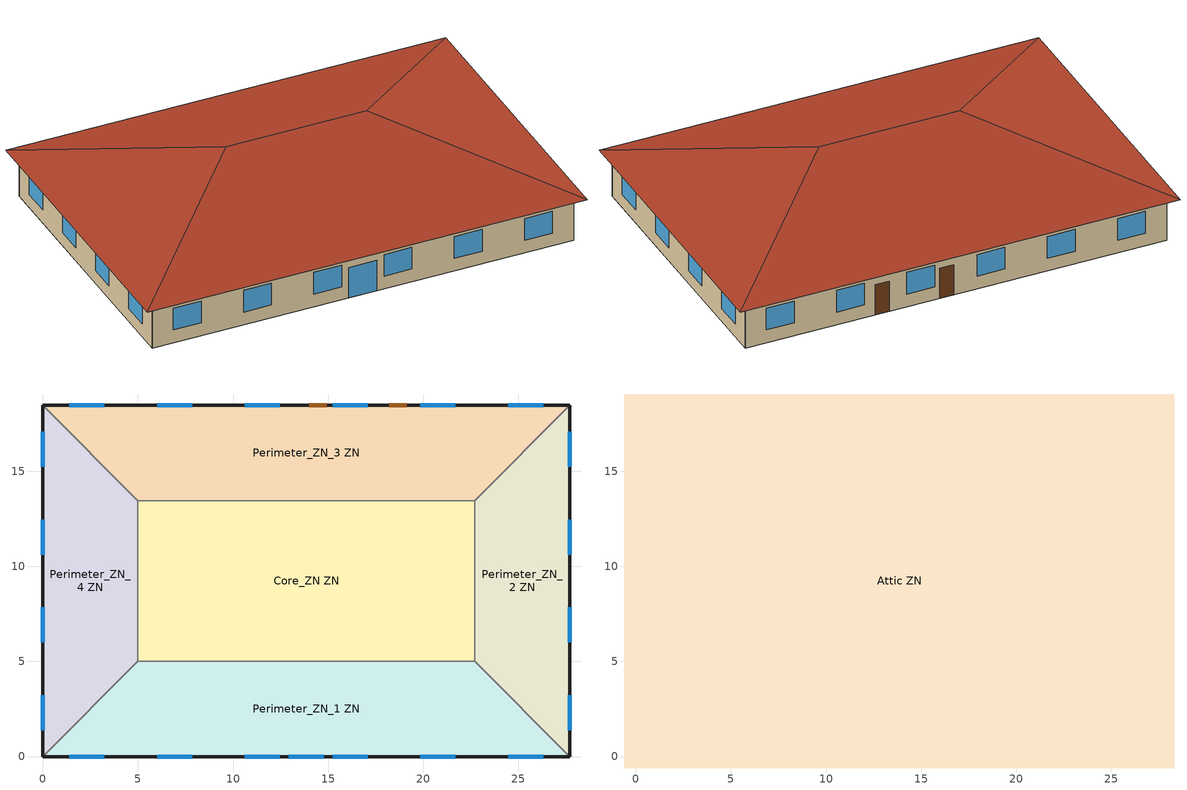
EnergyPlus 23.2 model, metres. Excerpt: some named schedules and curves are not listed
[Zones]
Core_ZN ZN
 floor ground (Foundation F 126 Perim 0 Area 14966): 22.69,13.46 22.69,5 5,5 5,13.46 z0
 wall to Perimeter_ZN_2 ZN (Typical Interior Wall): 22.69,5 22.69,13.46 z0:3.05
 wall to Perimeter_ZN_3 ZN (Typical Interior Wall): 22.69,13.46 5,13.46 z0:3.05
 wall to Perimeter_ZN_1 ZN (Typical Interior Wall): 5,5 22.69,5 z0:3.05
 wall to Perimeter_ZN_4 ZN (Typical Interior Wall): 5,13.46 5,5 z0:3.05
Perimeter_ZN_1 ZN
 floor ground (Foundation F 126 Perim 2769 Area 11345): 22.69,5 27.69,0 0,0 5,5 z0
 wall outside (Typical Insulated Wood Framed Exterior Wall R-11.24): 0,0 27.69,0 z0:3.05
 wall to Perimeter_ZN_2 ZN (Typical Interior Wall): 27.69,0 22.69,5 z0:3.05
 wall to Perimeter_ZN_4 ZN (Typical Interior Wall): 5,5 0,0 z0:3.05
 window (U 0.5 SHGC 0.23 Simple Glazing Window U-0.5 SHGC 0.23 2): 12.93,0 14.76,0 z0:2.13
 window (U 0.5 SHGC 0.23 Simple Glazing Window U-0.5 SHGC 0.23): 1.39,0 3.22,0 / 6.01,0 7.84,0 / 10.62,0 12.45,0 / 15.24,0 17.07,0 / 19.85,0 21.68,0 / 24.47,0 26.3,0 z0.9:2.42
Perimeter_ZN_2 ZN
 floor ground (Foundation F 126 Perim 1846 Area 673): 27.69,18.46 27.69,0 22.69,5 22.69,13.46 z0
 wall outside (Typical Insulated Wood Framed Exterior Wall R-11.24): 27.69,0 27.69,18.46 z0:3.05
 wall to Perimeter_ZN_3 ZN (Typical Interior Wall): 27.69,18.46 22.69,13.46 z0:3.05
 window (U 0.5 SHGC 0.23 Simple Glazing Window U-0.5 SHGC 0.23): 27.69,1.39 27.69,3.22 / 27.69,6.01 27.69,7.84 / 27.69,10.62 27.69,12.45 / 27.69,15.24 27.69,17.07 z0.9:2.42
Perimeter_ZN_3 ZN
 floor ground (Foundation F 126 Perim 2769 Area 11345): 27.69,18.46 22.69,13.46 5,13.46 0,18.46 z0
 wall outside (Typical Insulated Wood Framed Exterior Wall R-11.24): 27.69,18.46 0,18.46 z0:3.05
 wall to Perimeter_ZN_4 ZN (Typical Interior Wall): 0,18.46 5,13.46 z0:3.05
 window (U 0.5 SHGC 0.23 Simple Glazing Window U-0.5 SHGC 0.23): 26.3,18.46 24.47,18.46 / 21.68,18.46 19.85,18.46 / 17.07,18.46 15.24,18.46 / 12.45,18.46 10.62,18.46 / 7.84,18.46 6.01,18.46 / 3.22,18.46 1.39,18.46 z0.9:2.42
 door (Typical Insulated Metal Door R-2.7): 14.91,18.46 14,18.46 / 19.13,18.46 18.22,18.46 z0:2.13
Perimeter_ZN_4 ZN
 floor ground (Foundation F 126 Perim 1846 Area 673): 0,18.46 5,13.46 5,5 0,0 z0
 wall outside (Typical Insulated Wood Framed Exterior Wall R-11.24): 0,18.46 0,0 z0:3.05
 window (U 0.5 SHGC 0.23 Simple Glazing Window U-0.5 SHGC 0.23): 0,17.07 0,15.24 / 0,12.45 0,10.62 / 0,7.84 0,6.01 / 0,3.22 0,1.39 z0.9:2.42
Attic ZN
 floor outside (Typical Attic Soffit): 28.29,19.06 28.29,-0.6 27.69,0 27.69,18.46 z3.05; 28.29,19.06 27.69,18.46 0,18.46 -0.6,19.06 z3.05; 27.69,0 28.29,-0.6 -0.6,-0.6 0,0 z3.05; -0.6,19.06 0,18.46 0,0 -0.6,-0.6 z3.05
 floor to Core_ZN ZN (Typical Wood Joist Attic Floor R-37.04 1): 22.69,13.46 22.69,5 5,5 5,13.46 z3.05
 floor to Perimeter_ZN_2 ZN (Typical Wood Joist Attic Floor R-37.04 1): 27.69,18.46 27.69,0 22.69,5 22.69,13.46 z3.05
 floor to Perimeter_ZN_3 ZN (Typical Wood Joist Attic Floor R-37.04 1): 27.69,18.46 22.69,13.46 5,13.46 0,18.46 z3.05
 floor to Perimeter_ZN_1 ZN (Typical Wood Joist Attic Floor R-37.04 1): 22.69,5 27.69,0 0,0 5,5 z3.05
 floor to Perimeter_ZN_4 ZN (Typical Wood Joist Attic Floor R-37.04 1): 0,18.46 5,13.46 5,5 0,0 z3.05
 roof outside (Typical Uninsulated Wood Joist Attic Roof): 18.46,9.23,6.33 28.29,-0.6,3.05 28.29,19.06,3.05; 18.46,9.23,6.33 28.29,19.06,3.05 -0.6,19.06,3.05 9.23,9.23,6.33; 9.23,9.23,6.33 -0.6,-0.6,3.05 28.29,-0.6,3.05 18.46,9.23,6.33; 9.23,9.23,6.33 -0.6,19.06,3.05 -0.6,-0.6,3.05
[Building]
-SmallOffice-ASHRAE 169-2013-1A created: 2024-03-22 11:05:47 +0100: North Axis=0; Terrain=City; Loads Convergence Tolerance Value=0.04; Temperature Convergence Tolerance Value=0.2; Solar Distribution=FullInteriorAndExterior; Maximum Number of Warmup Days=25; Minimum Number of Warmup Days=6
[Site:Location]
Honolulu Intl Arpt_HI_USA: Latitude=21.32; Longitude=-157.93; Time Zone=-10; Elevation=2
[SizingPeriod:DesignDay] Day of Month=21; DryBulb Temperature Range Modifier Type=DefaultMultipliers; Humidity Condition Type=Wetbulb; Barometric Pressure=101301; Rain Indicator=No; Snow Indicator=No; Daylight Saving Time Indicator=No; Begin Environment Reset Mode=FullResetAtBeginEnvironment
Name | Month | Day Type | Maximum DryBulb Temperature | Daily DryBulb Temperature Range | Wetbulb or DewPoint at Maximum DryBulb | Wind Speed | Wind Direction | Solar Model Indicator | ASHRAE Clear Sky Optical Depth for Beam Irradiance taub | ASHRAE Clear Sky Optical Depth for Diffuse Irradiance taud | Sky Clearness
Honolulu Intl Arpt Ann Clg .4% Condns DB=>MWB | 8 | SummerDesignDay | 32.2 | 7.1 | 23.3 | 6.7 | 60 | ASHRAETau | 0.382 | 2.521
Honolulu Intl Arpt Ann Htg 99.6% Condns DB | 2 | WinterDesignDay | 16.2 | 0 | 16.2 | 1.9 | 320 | ASHRAEClearSky |  |  | 0
[Site:GroundTemperature:FCfactorMethod]
January Ground Temperature=26.2; February Ground Temperature=24.8; March Ground Temperature=23.7; April Ground Temperature=22.5; May Ground Temperature=22.8; June Ground Temperature=23.2; July Ground Temperature=23.8; August Ground Temperature=25.2; September Ground Temperature=25.9; October Ground Temperature=26.9; November Ground Temperature=27.1; December Ground Temperature=26.9
[Site:WaterMainsTemperature]
Calculation Method=Correlation; Annual Average Outdoor Air Temperature=24.9167; Maximum Difference In Monthly Average Outdoor Air Temperatures=4.6
[Material] Thermal Absorptance=0.9; Solar Absorptance=0.7
Name | Roughness | Thickness | Conductivity | Density | Specific Heat | Visible Absorptance
25mm Stucco | Smooth | 0.0254 | 0.72 | 1856 | 840 | 0.7
5/8 in. Gypsum Board | MediumSmooth | 0.0159 | 0.16 | 800 | 1090 | 0.7
5/8 in. Plywood | Smooth | 0.0159 | 0.12 | 544 | 1210 | 0.7
Asphalt Shingles | VeryRough | 0.0032 | 0.04 | 1120 | 1260 | 0.7
F08 Metal surface | Smooth | 0.0008 | 45.28 | 7824 | 500 | 0.7
G01 13mm gypsum board | Smooth | 0.0127 | 0.16 | 800 | 1090 | 0.5
Std Wood 6inch | MediumSmooth | 0.15 | 0.12 | 540 | 1210 | 0.7
[Material:NoMass] Roughness=Smooth; Thermal Absorptance=0.9; Solar Absorptance=0.7; Visible Absorptance=0.7
Name | Thermal Resistance
Typical Insulation R-1.85 | 0.326262
Typical Insulation R-35.4 1 | 6.23479
Typical Insulation R-9.06 | 1.59504
[WindowMaterial:SimpleGlazingSystem] UFactor=2.83913; Solar Heat Gain Coefficient=0.23
U 0.5 SHGC 0.23 Simple Glazing U-0.5 SHGC 0.23; U 0.5 SHGC 0.23 Simple Glazing U-0.5 SHGC 0.23 2
[Construction]
InteriorFurnishings: Std Wood 6inch
Typical Attic Soffit: 5/8 in. Plywood
Typical Insulated Metal Door R-2.7: F08 Metal surface, Typical Insulation R-1.85
Typical Insulated Wood Framed Exterior Wall R-11.24: 25mm Stucco, 5/8 in. Gypsum Board, Typical Insulation R-9.06, 5/8 in. Gypsum Board
Typical Interior Wall: G01 13mm gypsum board, G01 13mm gypsum board
Typical Uninsulated Wood Joist Attic Roof: Asphalt Shingles, 5/8 in. Plywood
Typical Wood Joist Attic Floor R-37.04 1: 5/8 in. Gypsum Board, Typical Insulation R-35.4 1
U 0.5 SHGC 0.23 Simple Glazing Window U-0.5 SHGC 0.23: U 0.5 SHGC 0.23 Simple Glazing U-0.5 SHGC 0.23
U 0.5 SHGC 0.23 Simple Glazing Window U-0.5 SHGC 0.23 2: U 0.5 SHGC 0.23 Simple Glazing U-0.5 SHGC 0.23 2
[Construction:FfactorGroundFloor] FFactor=1.26344
Name | Area | PerimeterExposed
Foundation F 126 Perim 0 Area 14966 | 149.6574 | 0
Foundation F 126 Perim 1846 Area 673 | 67.3 | 18.46
Foundation F 126 Perim 2769 Area 11345 | 113.45 | 27.69
[Space]
Name | Zone | Space Type
Attic | Attic ZN | Office Attic
Core_ZN | Core_ZN ZN | Office WholeBuilding - Sm Office
Perimeter_ZN_1 | Perimeter_ZN_1 ZN | Office WholeBuilding - Sm Office
Perimeter_ZN_2 | Perimeter_ZN_2 ZN | Office WholeBuilding - Sm Office
Perimeter_ZN_3 | Perimeter_ZN_3 ZN | Office WholeBuilding - Sm Office
Perimeter_ZN_4 | Perimeter_ZN_4 ZN | Office WholeBuilding - Sm Office
[SpaceList]
Office Attic: Attic
Office WholeBuilding - Sm Office: Perimeter_ZN_1, Perimeter_ZN_2, Perimeter_ZN_3, Perimeter_ZN_4, Core_ZN
[Zone] Multiplier=1
Name | Part of Total Floor Area
Attic ZN | No
Core_ZN ZN; Perimeter_ZN_1 ZN; Perimeter_ZN_2 ZN; Perimeter_ZN_3 ZN; Perimeter_ZN_4 ZN | Yes
[InternalMass] Construction=InteriorFurnishings
Name | Zone or ZoneList | Space or SpaceList | Surface Area
Attic Mass | Attic ZN | Attic | 1135.95
Core_ZN Mass | Core_ZN ZN | Core_ZN | 299.3148
Perimeter_ZN_1 Mass | Perimeter_ZN_1 ZN | Perimeter_ZN_1 | 226.9
Perimeter_ZN_2 Mass | Perimeter_ZN_2 ZN | Perimeter_ZN_2 | 134.6
Perimeter_ZN_3 Mass | Perimeter_ZN_3 ZN | Perimeter_ZN_3 | 226.9
Perimeter_ZN_4 Mass | Perimeter_ZN_4 ZN | Perimeter_ZN_4 | 134.6
[PEOPLE]
Office WholeBuilding - Sm Office People: Zone or ZoneList or Space or SpaceList=Office WholeBuilding - Sm Office; Number of People Schedule=OfficeSmall BLDG_OCC_SCH; Number of People Calculation Method=People/Area; People per Floor Area=0.0602779; Fraction Radiant=0.3; Activity Level Schedule=OfficeSmall ACTIVITY_SCH; Work Efficiency Schedule=Work Efficiency Schedule; Clothing Insulation Schedule=Clothing Schedule; Air Velocity Schedule=Air Velocity Schedule; Thermal Comfort Model 1 Type=AdaptiveASH55; Thermal Comfort Model 2 Type=AdaptiveCEN15251; Cold Stress Temperature Threshold=15.56; Heat Stress Temperature Threshold=30
[Lights] Schedule=OfficeSmall BLDG_LIGHT_SCH_2013; Design Level Calculation Method=Watts/Area; Watts per Zone Floor Area=6.8889; Return Air Fraction=0; Fraction Radiant=0.7; Fraction Visible=0.2; Fraction Replaceable=1; EndUse Subcategory=General
Name | Zone or ZoneList or Space or SpaceList
Core_ZN-Office WholeBuilding - Sm Office Lights | Core_ZN
Perimeter_ZN_1-Office WholeBuilding - Sm Office Lights | Perimeter_ZN_1
Perimeter_ZN_2-Office WholeBuilding - Sm Office Lights | Perimeter_ZN_2
Perimeter_ZN_3-Office WholeBuilding - Sm Office Lights | Perimeter_ZN_3
Perimeter_ZN_4-Office WholeBuilding - Sm Office Lights | Perimeter_ZN_4
[ElectricEquipment]
Office WholeBuilding - Sm Office Elec Equip: Zone or ZoneList or Space or SpaceList=Office WholeBuilding - Sm Office; Schedule=OfficeSmall BLDG_EQUIP_SCH_2013; Design Level Calculation Method=Watts/Area; Watts per Zone Floor Area=6.78126; Fraction Latent=0; Fraction Radiant=0; Fraction Lost=0; EndUse Subcategory=General
[Daylighting:Controls] Lighting Control Type=Continuous; Minimum Input Power Fraction for Continuous or ContinuousOff Dimming Control=0.2; Minimum Light Output Fraction for Continuous or ContinuousOff Dimming Control=0.2; Number of Stepped Control Steps=1; Probability Lighting will be Reset When Needed in Manual Stepped Control=1; Glare Calculation Azimuth Angle of View Direction Clockwise from Zone yAxis=0; Maximum Allowable Discomfort Glare Index=22; Illuminance Setpoint at Reference Point 1=377; Illuminance Setpoint at Reference Point 2=377
Name | Zone or Space | Glare Calculation Daylighting Reference Point | Daylighting Reference Point 1 | Fraction of Lights Controlled by Reference Point 1 | Daylighting Reference Point 2 | Fraction of Lights Controlled by Reference Point 2
Perimeter_ZN_1 ZN DaylightingControls | Perimeter_ZN_1 ZN | Perimeter_ZN_1 Daylt Sensor 1 | Perimeter_ZN_1 Daylt Sensor 1 | 0.218 | Perimeter_ZN_1 Daylt Sensor 2 | 0.056
Perimeter_ZN_2 ZN DaylightingControls | Perimeter_ZN_2 ZN | Perimeter_ZN_2 Daylt Sensor 1 | Perimeter_ZN_2 Daylt Sensor 1 | 0.231 | Perimeter_ZN_2 Daylt Sensor 2 | 0.051
Perimeter_ZN_3 ZN DaylightingControls | Perimeter_ZN_3 ZN | Perimeter_ZN_3 Daylt Sensor 1 | Perimeter_ZN_3 Daylt Sensor 1 | 0.215 | Perimeter_ZN_3 Daylt Sensor 2 | 0.056
Perimeter_ZN_4 ZN DaylightingControls | Perimeter_ZN_4 ZN | Perimeter_ZN_4 Daylt Sensor 1 | Perimeter_ZN_4 Daylt Sensor 1 | 0.231 | Perimeter_ZN_4 Daylt Sensor 2 | 0.051
[ZoneInfiltration:DesignFlowRate] Temperature Term Coefficient=0; Velocity Squared Term Coefficient=0
Name | Zone or ZoneList or Space or SpaceList | Schedule | Design Flow Rate Calculation Method | Design Flow Rate | Constant Term Coefficient | Velocity Term Coefficient | Flow Rate per Exterior Surface Area
attic Infiltration | Attic | Always On | Flow/Zone | 0.2001 | 1 | 0
entry door Infiltration | Perimeter_ZN_1 | OfficeSmall INFIL_Door_Opening_SCH | Flow/Zone | 0.129785 | 1 | 0
Perimeter_ZN_1 Infiltration | Perimeter_ZN_1 | OfficeSmall INFIL_QUARTER_ON_SCH | Flow/ExteriorArea |  | 0 | 0.224 | 0.000569573
Perimeter_ZN_2 Infiltration | Perimeter_ZN_2 | OfficeSmall INFIL_QUARTER_ON_SCH | Flow/ExteriorArea |  | 0 | 0.224 | 0.000569573
Perimeter_ZN_3 Infiltration | Perimeter_ZN_3 | OfficeSmall INFIL_QUARTER_ON_SCH | Flow/ExteriorArea |  | 0 | 0.224 | 0.000569573
Perimeter_ZN_4 Infiltration | Perimeter_ZN_4 | OfficeSmall INFIL_QUARTER_ON_SCH | Flow/ExteriorArea |  | 0 | 0.224 | 0.000569573
[Exterior:Lights] Control Option=AstronomicalClock; EndUse Subcategory=General
Name | Schedule | Design Level
NonDimming Exterior Lights Def | OfficeSmall Exterior_lighting_schedule_a | 50.7
Occ Sensing Exterior Lights Def | OfficeSmall Exterior_lighting_schedule_b_2016 | 560.6344
[DESIGNSPECIFICATION:OUTDOORAIR] Outdoor Air Method=Flow/Person; Outdoor Air Flow per Person=0.00944; Outdoor Air Flow per Zone Floor Area=0; Outdoor Air Flow per Zone=0; Outdoor Air Flow Air Changes per Hour=0; Outdoor Air Schedule=On 24/7
Core_ZN ZN Design Specification Outdoor Air Object; Perimeter_ZN_1 ZN Design Specification Outdoor Air Object; Perimeter_ZN_2 ZN Design Specification Outdoor Air Object; Perimeter_ZN_3 ZN Design Specification Outdoor Air Object; Perimeter_ZN_4 ZN Design Specification Outdoor Air Object
[DESIGNSPECIFICATION:ZONEAIRDISTRIBUTION] Zone Air Distribution Effectiveness in Cooling Mode=1; Zone Air Distribution Effectiveness in Heating Mode=1; Zone Secondary Recirculation Fraction=0; Minimum Zone Ventilation Efficiency=0
Core_ZN ZN Design Specification Zone Air Distribution Object; Perimeter_ZN_1 ZN Design Specification Zone Air Distribution Object; Perimeter_ZN_2 ZN Design Specification Zone Air Distribution Object; Perimeter_ZN_3 ZN Design Specification Zone Air Distribution Object; Perimeter_ZN_4 ZN Design Specification Zone Air Distribution Object
[SIZING:ZONE] Zone Cooling Design Supply Air Temperature Input Method=TemperatureDifference; Zone Cooling Design Supply Air Temperature=14; Zone Cooling Design Supply Air Temperature Difference=5; Zone Heating Design Supply Air Temperature Input Method=TemperatureDifference; Zone Heating Design Supply Air Temperature=50; Zone Heating Design Supply Air Temperature Difference=5; Zone Cooling Design Supply Air Humidity Ratio=0.009; Zone Heating Design Supply Air Humidity Ratio=0.004; Zone Heating Sizing Factor=1.25; Zone Cooling Sizing Factor=1.15; Cooling Design Air Flow Method=DesignDay; Cooling Design Air Flow Rate=0; Cooling Minimum Air Flow per Zone Floor Area=0.00076; Cooling Minimum Air Flow=0; Cooling Minimum Air Flow Fraction=0; Heating Design Air Flow Method=DesignDay; Heating Design Air Flow Rate=0; Heating Maximum Air Flow per Zone Floor Area=0.00203; Heating Maximum Air Flow=0.14158; Heating Maximum Air Flow Fraction=0.3; Account for Dedicated Outdoor Air System=Yes; Dedicated Outdoor Air System Control Strategy=NeutralSupplyAir; Dedicated Outdoor Air Low Setpoint Temperature for Design=autosize; Dedicated Outdoor Air High Setpoint Temperature for Design=autosize; Zone Load Sizing Method=Sensible Load Only No Latent Load; Zone Latent Cooling Design Supply Air Humidity Ratio Input Method=HumidityRatioDifference; Zone Cooling Design Supply Air Humidity Ratio Difference=0.005; Zone Latent Heating Design Supply Air Humidity Ratio Input Method=HumidityRatioDifference; Zone Humidification Design Supply Air Humidity Ratio Difference=0.005
Name | Design Specification Outdoor Air Object | Design Specification Zone Air Distribution Object
Core_ZN ZN | Core_ZN ZN Design Specification Outdoor Air Object | Core_ZN ZN Design Specification Zone Air Distribution Object
Perimeter_ZN_1 ZN | Perimeter_ZN_1 ZN Design Specification Outdoor Air Object | Perimeter_ZN_1 ZN Design Specification Zone Air Distribution Object
Perimeter_ZN_2 ZN | Perimeter_ZN_2 ZN Design Specification Outdoor Air Object | Perimeter_ZN_2 ZN Design Specification Zone Air Distribution Object
Perimeter_ZN_3 ZN | Perimeter_ZN_3 ZN Design Specification Outdoor Air Object | Perimeter_ZN_3 ZN Design Specification Zone Air Distribution Object
Perimeter_ZN_4 ZN | Perimeter_ZN_4 ZN Design Specification Outdoor Air Object | Perimeter_ZN_4 ZN Design Specification Zone Air Distribution Object
[ZONECONTROL:THERMOSTAT] Control Type Schedule=Control type schedule: Always 4; Temperature Difference Between Cutout And Setpoint=0
Name | Zone or ZoneList | Control 1
Core_ZN ZN Thermostat | Core_ZN ZN | Core_ZN ZN Dual SP
Perimeter_ZN_1 ZN Thermostat | Perimeter_ZN_1 ZN | Perimeter_ZN_1 ZN Dual SP
Perimeter_ZN_2 ZN Thermostat | Perimeter_ZN_2 ZN | Perimeter_ZN_2 ZN Dual SP
Perimeter_ZN_3 ZN Thermostat | Perimeter_ZN_3 ZN | Perimeter_ZN_3 ZN Dual SP
Perimeter_ZN_4 ZN Thermostat | Perimeter_ZN_4 ZN | Perimeter_ZN_4 ZN Dual SP
[ZONECONTROL:THERMOSTAT:OPERATIVETEMPERATURE] Radiative Fraction Input Mode=Scheduled; Radiative Fraction Schedule=TypOperativeTempControlSch; Adaptive Comfort Model Type=None
Name | Thermostat
 | Core_ZN ZN Thermostat
 | Perimeter_ZN_1 ZN Thermostat
 | Perimeter_ZN_2 ZN Thermostat
 | Perimeter_ZN_3 ZN Thermostat
 | Perimeter_ZN_4 ZN Thermostat
[THERMOSTATSETPOINT:DUALSETPOINT]
Name | Heating Setpoint Temperature Schedule | Cooling Setpoint Temperature Schedule
Core_ZN ZN Dual SP | AHST_Sch_Core_ZN_ZN | ACST_Sch_Core_ZN_ZN
Perimeter_ZN_1 ZN Dual SP | AHST_Sch_Perimeter_ZN_1_ZN | ACST_Sch_Perimeter_ZN_1_ZN
Perimeter_ZN_2 ZN Dual SP | AHST_Sch_Perimeter_ZN_2_ZN | ACST_Sch_Perimeter_ZN_2_ZN
Perimeter_ZN_3 ZN Dual SP | AHST_Sch_Perimeter_ZN_3_ZN | ACST_Sch_Perimeter_ZN_3_ZN
Perimeter_ZN_4 ZN Dual SP | AHST_Sch_Perimeter_ZN_4_ZN | ACST_Sch_Perimeter_ZN_4_ZN
[ZONEHVAC:TERMINALUNIT:VARIABLEREFRIGERANTFLOW] Terminal Unit Availability Schedule=On 24/7; Cooling Supply Air Flow Rate=autosize; No Cooling Supply Air Flow Rate=autosize; Heating Supply Air Flow Rate=autosize; No Heating Supply Air Flow Rate=autosize; Cooling Outdoor Air Flow Rate=0; Heating Outdoor Air Flow Rate=0; No Load Outdoor Air Flow Rate=0; Supply Air Fan Operating Mode Schedule=On 24/7; Supply Air Fan Placement=DrawThrough; Zone Terminal Unit On Parasitic Electric Energy Use=30; Zone Terminal Unit Off Parasitic Electric Energy Use=20; Maximum Supply Air Temperature from Supplemental Heater=autosize; Maximum Outdoor DryBulb Temperature for Supplemental Heater Operation=21
Name | Supply Air Fan Object | Cooling Coil Object | Heating Coil Object
Core_ZN ZN VRF Indoor Unit | Core_ZN ZN VRF Indoor Unit Supply Fan | Core_ZN ZN VRF Indoor Unit DX Cooling Coil | Core_ZN ZN VRF Indoor Unit DX Heating Coil
Perimeter_ZN_1 ZN VRF Indoor Unit | Perimeter_ZN_1 ZN VRF Indoor Unit Supply Fan | Perimeter_ZN_1 ZN VRF Indoor Unit DX Cooling Coil | Perimeter_ZN_1 ZN VRF Indoor Unit DX Heating Coil
Perimeter_ZN_2 ZN VRF Indoor Unit | Perimeter_ZN_2 ZN VRF Indoor Unit Supply Fan | Perimeter_ZN_2 ZN VRF Indoor Unit DX Cooling Coil | Perimeter_ZN_2 ZN VRF Indoor Unit DX Heating Coil
Perimeter_ZN_3 ZN VRF Indoor Unit | Perimeter_ZN_3 ZN VRF Indoor Unit Supply Fan | Perimeter_ZN_3 ZN VRF Indoor Unit DX Cooling Coil | Perimeter_ZN_3 ZN VRF Indoor Unit DX Heating Coil
Perimeter_ZN_4 ZN VRF Indoor Unit | Perimeter_ZN_4 ZN VRF Indoor Unit Supply Fan | Perimeter_ZN_4 ZN VRF Indoor Unit DX Cooling Coil | Perimeter_ZN_4 ZN VRF Indoor Unit DX Heating Coil
[Zone equipment]
Core_ZN ZN: Core_ZN ZN VRF Indoor Unit
Perimeter_ZN_1 ZN: Perimeter_ZN_1 ZN VRF Indoor Unit
Perimeter_ZN_2 ZN: Perimeter_ZN_2 ZN VRF Indoor Unit
Perimeter_ZN_3 ZN: Perimeter_ZN_3 ZN VRF Indoor Unit
Perimeter_ZN_4 ZN: Perimeter_ZN_4 ZN VRF Indoor Unit
[FAN:CONSTANTVOLUME] Availability Schedule=On 24/7; Fan Total Efficiency=0.7; Pressure Rise=100; Maximum Flow Rate=autosize; Motor Efficiency=0.9; Motor In Airstream Fraction=1; EndUse Subcategory=General
Core_ZN ZN VRF Indoor Unit Supply Fan; Perimeter_ZN_1 ZN VRF Indoor Unit Supply Fan; Perimeter_ZN_2 ZN VRF Indoor Unit Supply Fan; Perimeter_ZN_3 ZN VRF Indoor Unit Supply Fan; Perimeter_ZN_4 ZN VRF Indoor Unit Supply Fan
[COIL:COOLING:DX:VARIABLEREFRIGERANTFLOW] Availability Schedule=On 24/7; Gross Rated Total Cooling Capacity=autosize; Gross Rated Sensible Heat Ratio=autosize; Rated Air Flow Rate=autosize; Cooling Capacity Ratio Modifier Function of Temperature Curve=VRFTUCoolCapFT; Cooling Capacity Modifier Curve Function of Flow Fraction=VRFACCoolCapFFF
Core_ZN ZN VRF Indoor Unit DX Cooling Coil; Perimeter_ZN_1 ZN VRF Indoor Unit DX Cooling Coil; Perimeter_ZN_2 ZN VRF Indoor Unit DX Cooling Coil; Perimeter_ZN_3 ZN VRF Indoor Unit DX Cooling Coil; Perimeter_ZN_4 ZN VRF Indoor Unit DX Cooling Coil
[COIL:HEATING:DX:VARIABLEREFRIGERANTFLOW] Availability Schedule=On 24/7; Gross Rated Heating Capacity=autosize; Rated Air Flow Rate=autosize; Heating Capacity Ratio Modifier Function of Temperature Curve=VRFTUHeatCapFT; Heating Capacity Modifier Function of Flow Fraction Curve=VRFACCoolCapFFF
Core_ZN ZN VRF Indoor Unit DX Heating Coil; Perimeter_ZN_1 ZN VRF Indoor Unit DX Heating Coil; Perimeter_ZN_2 ZN VRF Indoor Unit DX Heating Coil; Perimeter_ZN_3 ZN VRF Indoor Unit DX Heating Coil; Perimeter_ZN_4 ZN VRF Indoor Unit DX Heating Coil
[AIRCONDITIONER:VARIABLEREFRIGERANTFLOW] Availability Schedule=On 24/7; Gross Rated Total Cooling Capacity=autosize; Gross Rated Cooling COP=2; Minimum Condenser Inlet Node Temperature in Cooling Mode=-20; Maximum Condenser Inlet Node Temperature in Cooling Mode=80; Cooling Capacity Ratio Modifier Function of Low Temperature Curve=VRFCoolCapFT; Cooling Capacity Ratio Boundary Curve=VRFCoolCapFTBoundary; Cooling Capacity Ratio Modifier Function of High Temperature Curve=VRFCoolCapFTHi; Cooling Energy Input Ratio Modifier Function of Low Temperature Curve=VRFCoolEIRFT; Cooling Energy Input Ratio Boundary Curve=VRFCoolEIRFTBoundary; Cooling Energy Input Ratio Modifier Function of High Temperature Curve=VRFCoolEIRFTHi; Cooling Energy Input Ratio Modifier Function of Low PartLoad Ratio Curve=CoolingEIRLowPLR; Cooling Energy Input Ratio Modifier Function of High PartLoad Ratio Curve=CoolingEIRHiPLR; Cooling Combination Ratio Correction Factor Curve=CoolingCombRatio; Cooling PartLoad Fraction Correlation Curve=VRFCPLFFPLR; Gross Rated Heating Capacity=autosize; Rated Heating Capacity Sizing Ratio=1; Gross Rated Heating COP=2.1; Minimum Condenser Inlet Node Temperature in Heating Mode=-20; Maximum Condenser Inlet Node Temperature in Heating Mode=80; Heating Capacity Ratio Modifier Function of Low Temperature Curve=VRFHeatCapFT; Heating Capacity Ratio Boundary Curve=VRFHeatCapFTBoundary; Heating Capacity Ratio Modifier Function of High Temperature Curve=VRFHeatCapFTHi; Heating Energy Input Ratio Modifier Function of Low Temperature Curve=VRFHeatEIRFT; Heating Energy Input Ratio Boundary Curve=VRFHeatEIRFTBoundary; Heating Energy Input Ratio Modifier Function of High Temperature Curve=VRFHeatEIRFTHi; Heating Performance Curve Outdoor Temperature Type=WetBulbTemperature; Heating Energy Input Ratio Modifier Function of Low PartLoad Ratio Curve=HeatingEIRLowPLR; Heating Energy Input Ratio Modifier Function of High PartLoad Ratio Curve=HeatingEIRHiPLR; Heating Combination Ratio Correction Factor Curve=HeatingCombRatio; Heating PartLoad Fraction Correlation Curve=VRFCPLFFPLR; Minimum Heat Pump PartLoad Ratio=0.2; Master Thermostat Priority Control Type=LoadPriority; Heat Pump Waste Heat Recovery=Yes; Equivalent Piping Length used for Piping Correction Factor in Cooling Mode=50; Vertical Height used for Piping Correction Factor=15; Piping Correction Factor for Length in Cooling Mode Curve=CoolingLengthCorrectionFactor; Piping Correction Factor for Height in Cooling Mode Coefficient=0; Equivalent Piping Length used for Piping Correction Factor in Heating Mode=50; Piping Correction Factor for Length in Heating Mode Curve=VRF Piping Correction Factor for Length in Heating Mode; Piping Correction Factor for Height in Heating Mode Coefficient=0; Crankcase Heater Power per Compressor=15; Number of Compressors=2; Ratio of Compressor Size to Total Compressor Capacity=0.5; Maximum Outdoor DryBulb Temperature for Crankcase Heater=5; Defrost Strategy=Resistive; Defrost Control=Timed; Defrost Time Period Fraction=0; Resistive Defrost Heater Capacity=autosize; Maximum Outdoor Drybulb Temperature for Defrost Operation=5; Condenser Type=AirCooled; Water Condenser Volume Flow Rate=autosize; Evaporative Condenser Effectiveness=0.9; Evaporative Condenser Air Flow Rate=autosize; Evaporative Condenser Pump Rated Power Consumption=autosize; Basin Heater Capacity=0; Basin Heater Setpoint Temperature=2; Basin Heater Operating Schedule=On 24/7; Fuel Type=Electricity; Minimum Condenser Inlet Node Temperature in Heat Recovery Mode=-5.99; Maximum Condenser Inlet Node Temperature in Heat Recovery Mode=80; Heat Recovery Cooling Capacity Modifier Curve=VRF Heat Recovery Cooling Capacity Modifier; Initial Heat Recovery Cooling Capacity Fraction=0.5; Heat Recovery Cooling Capacity Time Constant=0.15; Heat Recovery Cooling Energy Modifier Curve=VRF Heat Recovery Cooling Energy Modifier; Initial Heat Recovery Cooling Energy Fraction=1; Heat Recovery Cooling Energy Time Constant=0; Heat Recovery Heating Capacity Modifier Curve=VRF Heat Recovery Heating Capacity Modifier; Initial Heat Recovery Heating Capacity Fraction=1; Heat Recovery Heating Capacity Time Constant=0.15; Heat Recovery Heating Energy Modifier Curve=VRF Heat Recovery Heating Energy Modifier; Initial Heat Recovery Heating Energy Fraction=1; Heat Recovery Heating Energy Time Constant=0
Name | Heat Pump | Zone Terminal Unit List
 | VRF Outdoor Unit_Core_ZN ZN | VRF Outdoor Unit_Core_ZN ZN Zone List
 | VRF Outdoor Unit_Perimeter_ZN_1 ZN | VRF Outdoor Unit_Perimeter_ZN_1 ZN Zone List
 | VRF Outdoor Unit_Perimeter_ZN_2 ZN | VRF Outdoor Unit_Perimeter_ZN_2 ZN Zone List
 | VRF Outdoor Unit_Perimeter_ZN_3 ZN | VRF Outdoor Unit_Perimeter_ZN_3 ZN Zone List
 | VRF Outdoor Unit_Perimeter_ZN_4 ZN | VRF Outdoor Unit_Perimeter_ZN_4 ZN Zone List
[ZONETERMINALUNITLIST]
Name | Zone Terminal Unit Name 1
VRF Outdoor Unit_Core_ZN ZN Zone List | Core_ZN ZN VRF Indoor Unit
VRF Outdoor Unit_Perimeter_ZN_1 ZN Zone List | Perimeter_ZN_1 ZN VRF Indoor Unit
VRF Outdoor Unit_Perimeter_ZN_2 ZN Zone List | Perimeter_ZN_2 ZN VRF Indoor Unit
VRF Outdoor Unit_Perimeter_ZN_3 ZN Zone List | Perimeter_ZN_3 ZN VRF Indoor Unit
VRF Outdoor Unit_Perimeter_ZN_4 ZN Zone List | Perimeter_ZN_4 ZN VRF Indoor Unit
[ENERGYMANAGEMENTSYSTEM:SENSOR]
Name | OutputVariable or OutputMeter Index Key | OutputVariable or OutputMeter
RMOT | Core_ZN Office WholeBuilding - Sm Office People | Zone Thermal Comfort CEN 15251 Adaptive Model Running Average Outdoor Air Temperature
PMOT | Core_ZN Office WholeBuilding - Sm Office People | Zone Thermal Comfort ASHRAE 55 Adaptive Model Running Average Outdoor Air Temperature
Occ_count_Core_ZN | Core_ZN Office WholeBuilding - Sm Office People | People Occupant Count
Occ_count_Perimeter_ZN_1 | Perimeter_ZN_1 Office WholeBuilding - Sm Office People | People Occupant Count
Occ_count_Perimeter_ZN_2 | Perimeter_ZN_2 Office WholeBuilding - Sm Office People | People Occupant Count
Occ_count_Perimeter_ZN_3 | Perimeter_ZN_3 Office WholeBuilding - Sm Office People | People Occupant Count
Occ_count_Perimeter_ZN_4 | Perimeter_ZN_4 Office WholeBuilding - Sm Office People | People Occupant Count
Core_ZN_ZN_OpT | Core_ZN ZN | Zone Operative Temperature
Core_ZN_ZN_WindSpeed | Core_ZN ZN | Zone Outdoor Air Wind Speed
Core_ZN_ZN_OutT | Core_ZN ZN | Zone Outdoor Air Drybulb Temperature
Perimeter_ZN_1_ZN_OpT | Perimeter_ZN_1 ZN | Zone Operative Temperature
Perimeter_ZN_1_ZN_WindSpeed | Perimeter_ZN_1 ZN | Zone Outdoor Air Wind Speed
Perimeter_ZN_1_ZN_OutT | Perimeter_ZN_1 ZN | Zone Outdoor Air Drybulb Temperature
Perimeter_ZN_2_ZN_OpT | Perimeter_ZN_2 ZN | Zone Operative Temperature
Perimeter_ZN_2_ZN_WindSpeed | Perimeter_ZN_2 ZN | Zone Outdoor Air Wind Speed
Perimeter_ZN_2_ZN_OutT | Perimeter_ZN_2 ZN | Zone Outdoor Air Drybulb Temperature
Perimeter_ZN_3_ZN_OpT | Perimeter_ZN_3 ZN | Zone Operative Temperature
Perimeter_ZN_3_ZN_WindSpeed | Perimeter_ZN_3 ZN | Zone Outdoor Air Wind Speed
Perimeter_ZN_3_ZN_OutT | Perimeter_ZN_3 ZN | Zone Outdoor Air Drybulb Temperature
Perimeter_ZN_4_ZN_OpT | Perimeter_ZN_4 ZN | Zone Operative Temperature
Perimeter_ZN_4_ZN_WindSpeed | Perimeter_ZN_4 ZN | Zone Outdoor Air Wind Speed
Perimeter_ZN_4_ZN_OutT | Perimeter_ZN_4 ZN | Zone Outdoor Air Drybulb Temperature
OutT | Environment | Site Outdoor Air Drybulb Temperature
Core_ZN_ZN_CoolCoil | Core_ZN ZN VRF Indoor Unit DX Cooling Coil | Cooling Coil Total Cooling Rate
Core_ZN_ZN_HeatCoil | Core_ZN ZN VRF Indoor Unit DX Heating Coil | Heating Coil Heating Rate
Perimeter_ZN_1_ZN_CoolCoil | Perimeter_ZN_1 ZN VRF Indoor Unit DX Cooling Coil | Cooling Coil Total Cooling Rate
Perimeter_ZN_1_ZN_HeatCoil | Perimeter_ZN_1 ZN VRF Indoor Unit DX Heating Coil | Heating Coil Heating Rate
Perimeter_ZN_2_ZN_CoolCoil | Perimeter_ZN_2 ZN VRF Indoor Unit DX Cooling Coil | Cooling Coil Total Cooling Rate
Perimeter_ZN_2_ZN_HeatCoil | Perimeter_ZN_2 ZN VRF Indoor Unit DX Heating Coil | Heating Coil Heating Rate
Perimeter_ZN_3_ZN_CoolCoil | Perimeter_ZN_3 ZN VRF Indoor Unit DX Cooling Coil | Cooling Coil Total Cooling Rate
Perimeter_ZN_3_ZN_HeatCoil | Perimeter_ZN_3 ZN VRF Indoor Unit DX Heating Coil | Heating Coil Heating Rate
Perimeter_ZN_4_ZN_CoolCoil | Perimeter_ZN_4 ZN VRF Indoor Unit DX Cooling Coil | Cooling Coil Total Cooling Rate
Perimeter_ZN_4_ZN_HeatCoil | Perimeter_ZN_4 ZN VRF Indoor Unit DX Heating Coil | Heating Coil Heating Rate
[ENERGYMANAGEMENTSYSTEM:ACTUATOR] Actuated Component Type=Schedule:Compact; Actuated Component Control Type=Schedule Value
Name | Actuated Component Unique
AHST_Act_Core_ZN_ZN | AHST_Sch_Core_ZN_ZN
ACST_Act_Core_ZN_ZN | ACST_Sch_Core_ZN_ZN
AHST_Act_Perimeter_ZN_1_ZN | AHST_Sch_Perimeter_ZN_1_ZN
ACST_Act_Perimeter_ZN_1_ZN | ACST_Sch_Perimeter_ZN_1_ZN
AHST_Act_Perimeter_ZN_2_ZN | AHST_Sch_Perimeter_ZN_2_ZN
ACST_Act_Perimeter_ZN_2_ZN | ACST_Sch_Perimeter_ZN_2_ZN
AHST_Act_Perimeter_ZN_3_ZN | AHST_Sch_Perimeter_ZN_3_ZN
ACST_Act_Perimeter_ZN_3_ZN | ACST_Sch_Perimeter_ZN_3_ZN
AHST_Act_Perimeter_ZN_4_ZN | AHST_Sch_Perimeter_ZN_4_ZN
ACST_Act_Perimeter_ZN_4_ZN | ACST_Sch_Perimeter_ZN_4_ZN
[ENERGYMANAGEMENTSYSTEM:PROGRAMCALLINGMANAGER]
SetComfTemp: BeginTimestepBeforePredictor; SetComfTemp
CountHours_Core_ZN_ZN: BeginTimestepBeforePredictor; CountHours_Core_ZN_ZN
CountHours_Perimeter_ZN_1_ZN: BeginTimestepBeforePredictor; CountHours_Perimeter_ZN_1_ZN
CountHours_Perimeter_ZN_2_ZN: BeginTimestepBeforePredictor; CountHours_Perimeter_ZN_2_ZN
CountHours_Perimeter_ZN_3_ZN: BeginTimestepBeforePredictor; CountHours_Perimeter_ZN_3_ZN
CountHours_Perimeter_ZN_4_ZN: BeginTimestepBeforePredictor; CountHours_Perimeter_ZN_4_ZN
SetAppLimits: BeginTimestepBeforePredictor; SetAppLimits
ApplyCAT: BeginTimestepBeforePredictor; ApplyCAT
SetAST: BeginTimestepBeforePredictor; SetAST
SetASTnoTol: BeginTimestepBeforePredictor; SetASTnoTol
CountHoursNoApp_Core_ZN_ZN: BeginTimestepBeforePredictor; CountHoursNoApp_Core_ZN_ZN
SetGeoVarCore_ZN_ZN: BeginTimestepBeforePredictor; SetGeoVarCore_ZN_ZN
CountHoursNoApp_Perimeter_ZN_1_ZN: BeginTimestepBeforePredictor; CountHoursNoApp_Perimeter_ZN_1_ZN
SetGeoVarPerimeter_ZN_1_ZN: BeginTimestepBeforePredictor; SetGeoVarPerimeter_ZN_1_ZN
CountHoursNoApp_Perimeter_ZN_2_ZN: BeginTimestepBeforePredictor; CountHoursNoApp_Perimeter_ZN_2_ZN
SetGeoVarPerimeter_ZN_2_ZN: BeginTimestepBeforePredictor; SetGeoVarPerimeter_ZN_2_ZN
CountHoursNoApp_Perimeter_ZN_3_ZN: BeginTimestepBeforePredictor; CountHoursNoApp_Perimeter_ZN_3_ZN
SetGeoVarPerimeter_ZN_3_ZN: BeginTimestepBeforePredictor; SetGeoVarPerimeter_ZN_3_ZN
CountHoursNoApp_Perimeter_ZN_4_ZN: BeginTimestepBeforePredictor; CountHoursNoApp_Perimeter_ZN_4_ZN
SetGeoVarPerimeter_ZN_4_ZN: BeginTimestepBeforePredictor; SetGeoVarPerimeter_ZN_4_ZN
SetInputData: BeginTimestepBeforePredictor; SetInputData
SetVOFinputData: BeginTimestepBeforePredictor; SetVOFinputData
SetVST: BeginTimestepBeforePredictor; SetVST
ApplyAST_Core_ZN_ZN: BeginTimestepBeforePredictor; ApplyAST_Core_ZN_ZN
ApplyAST_Perimeter_ZN_1_ZN: BeginTimestepBeforePredictor; ApplyAST_Perimeter_ZN_1_ZN
ApplyAST_Perimeter_ZN_2_ZN: BeginTimestepBeforePredictor; ApplyAST_Perimeter_ZN_2_ZN
ApplyAST_Perimeter_ZN_3_ZN: BeginTimestepBeforePredictor; ApplyAST_Perimeter_ZN_3_ZN
ApplyAST_Perimeter_ZN_4_ZN: BeginTimestepBeforePredictor; ApplyAST_Perimeter_ZN_4_ZN
[ENERGYMANAGEMENTSYSTEM:PROGRAM]
SetComfTemp: if ComfStand == 99; set ComfTemp = PMOT*m+n; elseif ComfStand == 1; set ComfTemp = RMOT*0.33+18.8; elseif ComfStand == 2; set ComfTemp = PMOT*0.31+17.8; elseif ComfStand == 3; set ComfTemp = PMOT*0.48+14.4; elseif ComfStand == 4; set ComfTemp = 0; elseif ComfStand == 5; set ComfTemp = 0; elseif ComfStand == 6; set ComfTemp = 0; elseif ComfStand == 7; set ComfTemp = PMOT*0.54+12.83; elseif ComfStand == 8; set ComfTemp = PMOT*0.28+17.87; elseif ComfStand == 9; set ComfTemp = PMOT*0.39+18.42; elseif ComfStand == 10; set ComfTemp = PMOT*0.42+17.6; elseif ComfStand == 11; set ComfTemp = PMOT*0.75+5.37; elseif ComfStand == 12; set ComfTemp = PMOT*0.25+19.7; elseif ComfStand == 13; set ComfTemp = PMOT*0.26+15.9; elseif ComfStand == 14; set ComfTemp = PMOT*0.26+16.75; elseif ComfStand == 15; set ComfTemp = PMOT*0.56+12.74; elseif ComfStand == 16; set ComfTemp = PMOT*0.09+22.32; elseif ComfStand == 17; if (DayOfYear <= 121) || (DayOfYear > 295); set ComfTemp = PMOT*0.48+13.9; else; set ComfTemp = PMOT*0.59+9.6; endif; elseif ComfStand == 18; if (DayOfYear <= 121) || (DayOfYear > 295); set ComfTemp = PMOT*0.84+5.3; else; set ComfTemp = PMOT*0.96-3.6; endif; elseif ComfStand == 19; if (DayOfYear <= 121) || (DayOfYear > 295); set ComfTemp = PMOT*0.27+17.9; else; set ComfTemp = PMOT*0.53+10.3; endif; elseif ComfStand == 20; if (DayOfYear <= 121) || (DayOfYear > 295); set ComfTemp = PMOT*0.38+15.7; else; set ComfTemp = PMOT*0.47+9.07; endif; elseif ComfStand == 21; set ComfTemp = PMOT*0.678+13.51; endif
CountHours_Core_ZN_ZN: if (ComfStand == 1) || (ComfStand == 10); if (RMOT >= AHSTall) && (RMOT <= ACSTaul); if (Core_ZN_ZN_OpT <= ACSTnoTol); if (Core_ZN_ZN_OpT >= AHSTnoTol); set ComfHours_Core_ZN_ZN = 1*ZoneTimeStep; set DiscomfAppHotHours_Core_ZN_ZN = 0; set DiscomfAppColdHours_Core_ZN_ZN = 0; set DiscomfNonAppHotHours_Core_ZN_ZN = 0; set DiscomfNonAppColdHours_Core_ZN_ZN = 0; endif; elseif (Core_ZN_ZN_OpT > ACSTnoTol); set ComfHours_Core_ZN_ZN = 0; set DiscomfAppHotHours_Core_ZN_ZN = 1*ZoneTimeStep; set DiscomfAppColdHours_Core_ZN_ZN = 0; set DiscomfNonAppHotHours_Core_ZN_ZN = 0; set DiscomfNonAppColdHours_Core_ZN_ZN = 0; elseif (Core_ZN_ZN_OpT < AHSTnoTol); set ComfHours_Core_ZN_ZN = 0; set DiscomfAppHotHours_Core_ZN_ZN = 0; set DiscomfAppColdHours_Core_ZN_ZN = 1*ZoneTimeStep; set DiscomfNonAppHotHours_Core_ZN_ZN = 0; set DiscomfNonAppColdHours_Core_ZN_ZN = 0; endif; elseif (RMOT > ACSTaul); set ComfHours_Core_ZN_ZN = 0; set DiscomfAppHotHours_Core_ZN_ZN = 0; set DiscomfAppColdHours_Core_ZN_ZN = 0; set DiscomfNonAppHotHours_Core_ZN_ZN = 1*ZoneTimeStep; set DiscomfNonAppColdHours_Core_ZN_ZN = 0; elseif (RMOT < AHSTall); set ComfHours_Core_ZN_ZN = 0; set DiscomfAppHotHours_Core_ZN_ZN = 0; set DiscomfAppColdHours_Core_ZN_ZN = 0; set DiscomfNonAppHotHours_Core_ZN_ZN = 0; set DiscomfNonAppColdHours_Core_ZN_ZN = 1*ZoneTimeStep; endif; else; if (PMOT >= AHSTall) && (PMOT <= ACSTaul); if (Core_ZN_ZN_OpT <= ACSTnoTol); if (Core_ZN_ZN_OpT >= AHSTnoTol); set ComfHours_Core_ZN_ZN = 1*ZoneTimeStep; set DiscomfAppHotHours_Core_ZN_ZN = 0; set DiscomfAppColdHours_Core_ZN_ZN = 0; set DiscomfNonAppHotHours_Core_ZN_ZN = 0; set DiscomfNonAppColdHours_Core_ZN_ZN = 0; endif; elseif (Core_ZN_ZN_OpT > ACSTnoTol); set ComfHours_Core_ZN_ZN = 0; set DiscomfAppHotHours_Core_ZN_ZN = 1*ZoneTimeStep; set DiscomfAppColdHours_Core_ZN_ZN = 0; set DiscomfNonAppHotHours_Core_ZN_ZN = 0; set DiscomfNonAppColdHours_Core_ZN_ZN = 0; elseif (Core_ZN_ZN_OpT < AHSTnoTol); set ComfHours_Core_ZN_ZN = 0; set DiscomfAppHotHours_Core_ZN_ZN = 0; set DiscomfAppColdHours_Core_ZN_ZN = 1*ZoneTimeStep; set DiscomfNonAppHotHours_Core_ZN_ZN = 0; set DiscomfNonAppColdHours_Core_ZN_ZN = 0; endif; elseif (PMOT > ACSTaul); set ComfHours_Core_ZN_ZN = 0; set DiscomfAppHotHours_Core_ZN_ZN = 0; set DiscomfAppColdHours_Core_ZN_ZN = 0; set DiscomfNonAppHotHours_Core_ZN_ZN = 1*ZoneTimeStep; set DiscomfNonAppColdHours_Core_ZN_ZN = 0; elseif (PMOT < AHSTall); set ComfHours_Core_ZN_ZN = 0; set DiscomfAppHotHours_Core_ZN_ZN = 0; set DiscomfAppColdHours_Core_ZN_ZN = 0; set DiscomfNonAppHotHours_Core_ZN_ZN = 0; set DiscomfNonAppColdHours_Core_ZN_ZN = 1*ZoneTimeStep; endif; endif
SetASTnoTol: set ACSTnoTol = ACST-ACSTtol; set AHSTnoTol = AHST-AHSTtol
[ENERGYMANAGEMENTSYSTEM:INTERNALVARIABLE]
Name | Internal Data Index Key | Internal Data Type
ZFA_Core_ZN_ZN | Core_ZN ZN | Zone Floor Area
ZAV_Core_ZN_ZN | Core_ZN ZN | Zone Air Volume
ZFA_Perimeter_ZN_1_ZN | Perimeter_ZN_1 ZN | Zone Floor Area
ZAV_Perimeter_ZN_1_ZN | Perimeter_ZN_1 ZN | Zone Air Volume
ZFA_Perimeter_ZN_2_ZN | Perimeter_ZN_2 ZN | Zone Floor Area
ZAV_Perimeter_ZN_2_ZN | Perimeter_ZN_2 ZN | Zone Air Volume
ZFA_Perimeter_ZN_3_ZN | Perimeter_ZN_3 ZN | Zone Floor Area
ZAV_Perimeter_ZN_3_ZN | Perimeter_ZN_3 ZN | Zone Air Volume
ZFA_Perimeter_ZN_4_ZN | Perimeter_ZN_4 ZN | Zone Floor Area
ZAV_Perimeter_ZN_4_ZN | Perimeter_ZN_4 ZN | Zone Air Volume
[Schedule:Day:Interval]
OfficeSmall BLDG_OCC_SCH Default; OfficeSmall BLDG_OCC_SCH Winter Design Day; Work Efficiency Schedule Default; OfficeSmall BLDG_EQUIP_SCH_2013 Winter Design Day; OfficeSmall BLDG_LIGHT_SCH_2013 Winter Design Day; OfficeSmall INFIL_Door_Opening_SCH Default; OfficeSmall INFIL_Door_Opening_SCH Summer Design Day; OfficeSmall INFIL_Door_Opening_SCH Winter Design Day: No, 24:00, 0
OfficeSmall BLDG_OCC_SCH Wkdy Day: No, 06:00, 0, 07:00, 0.11, 08:00, 0.21, 12:00, 1, 13:00, 0.53, 17:00, 1, 18:00, 0.32, 22:00, 0.11, 23:00, 0.05, 24:00, 0
OfficeSmall BLDG_OCC_SCH Summer Design Day; Clothing Schedule Default Winter Clothes; OfficeSmall BLDG_EQUIP_SCH_2013 Summer Design Day; OfficeSmall BLDG_LIGHT_SCH_2013 Summer Design Day; Always On Default; OfficeSmall INFIL_QUARTER_ON_SCH Default: No, 24:00, 1
OfficeSmall ACTIVITY_SCH Default; OfficeSmall ACTIVITY_SCH Summer Design Day; OfficeSmall ACTIVITY_SCH Winter Design Day: No, 24:00, 120
Air Velocity Schedule Default: No, 24:00, 0.2
OfficeSmall BLDG_EQUIP_SCH_2013 Wknd Day: No, 24:00, 0.163791
OfficeSmall BLDG_EQUIP_SCH_2013 Default|Wkdy Day; OfficeSmall BLDG_EQUIP_SCH_2013 Default: No, 06:00, 0.409478, 08:00, 0.479753, 12:00, 0.959505, 13:00, 0.901935, 17:00, 0.959505, 18:00, 0.479753, 23:00, 0.191901, 24:00, 0.163791
OfficeSmall BLDG_LIGHT_SCH_2013 Wknd Day: No, 24:00, 0.18
OfficeSmall BLDG_LIGHT_SCH_2013 Default|Wkdy Day; OfficeSmall BLDG_LIGHT_SCH_2013 Default: No, 05:00, 0.18, 06:00, 0.23, 07:00, 0.178641, 08:00, 0.326215, 12:00, 0.699031, 13:00, 0.621361, 17:00, 0.699031, 18:00, 0.473788, 20:00, 0.326215, 22:00, 0.248544, 23:00, 0.178641, 24:00, 0.18
OfficeSmall Exterior_lighting_schedule_a Default; OfficeSmall Exterior_lighting_schedule_a Summer Design Day; OfficeSmall Exterior_lighting_schedule_a Winter Design Day: No, 06:00, 0, 24:00, 1
OfficeSmall Exterior_lighting_schedule_b_2016 Default; OfficeSmall Exterior_lighting_schedule_b_2016 Summer Design Day; OfficeSmall Exterior_lighting_schedule_b_2016 Winter Design Day: No, 06:00, 0.5, 24:00, 1
OfficeSmall INFIL_Door_Opening_SCH Wkdy Day: No, 06:00, 0, 07:00, 0.144, 08:00, 1, 12:00, 0.144, 13:00, 1, 17:00, 0.144, 18:00, 1, 19:00, 0.144, 24:00, 0
OfficeSmall INFIL_QUARTER_ON_SCH SmrDsn|Wkdy Day; OfficeSmall INFIL_QUARTER_ON_SCH Summer Design Day: No, 07:00, 1, 19:00, 0.25, 24:00, 1
OfficeSmall INFIL_QUARTER_ON_SCH Winter Design Day; OfficeSmall INFIL_QUARTER_ON_SCH WntrDsn|Sat Day: No, 07:00, 1, 18:00, 0.25, 24:00, 1
[Schedule:Week:Daily]
OfficeSmall BLDG_OCC_SCH Week Rule - Jan1-Dec31: OfficeSmall BLDG_OCC_SCH Default, OfficeSmall BLDG_OCC_SCH Wkdy Day, OfficeSmall BLDG_OCC_SCH Wkdy Day, OfficeSmall BLDG_OCC_SCH Wkdy Day, OfficeSmall BLDG_OCC_SCH Wkdy Day, OfficeSmall BLDG_OCC_SCH Wkdy Day, OfficeSmall BLDG_OCC_SCH Default, OfficeSmall BLDG_OCC_SCH Default, OfficeSmall BLDG_OCC_SCH Summer Design Day, OfficeSmall BLDG_OCC_SCH Winter Design Day, OfficeSmall BLDG_OCC_SCH Default, OfficeSmall BLDG_OCC_SCH Default
OfficeSmall ACTIVITY_SCH Week Rule - Jan1-Dec31: OfficeSmall ACTIVITY_SCH Default, OfficeSmall ACTIVITY_SCH Default, OfficeSmall ACTIVITY_SCH Default, OfficeSmall ACTIVITY_SCH Default, OfficeSmall ACTIVITY_SCH Default, OfficeSmall ACTIVITY_SCH Default, OfficeSmall ACTIVITY_SCH Default, OfficeSmall ACTIVITY_SCH Default, OfficeSmall ACTIVITY_SCH Summer Design Day, OfficeSmall ACTIVITY_SCH Winter Design Day, OfficeSmall ACTIVITY_SCH Default, OfficeSmall ACTIVITY_SCH Default
Work Efficiency Schedule Week Rule - Jan1-Dec31: Work Efficiency Schedule Default, Work Efficiency Schedule Default, Work Efficiency Schedule Default, Work Efficiency Schedule Default, Work Efficiency Schedule Default, Work Efficiency Schedule Default, Work Efficiency Schedule Default, Work Efficiency Schedule Default, Work Efficiency Schedule Default, Work Efficiency Schedule Default, Work Efficiency Schedule Default, Work Efficiency Schedule Default
Clothing Schedule Week Rule - Jan1-Dec31: Clothing Schedule Default Winter Clothes, Clothing Schedule Default Winter Clothes, Clothing Schedule Default Winter Clothes, Clothing Schedule Default Winter Clothes, Clothing Schedule Default Winter Clothes, Clothing Schedule Default Winter Clothes, Clothing Schedule Default Winter Clothes, Clothing Schedule Default Winter Clothes, Clothing Schedule Default Winter Clothes, Clothing Schedule Default Winter Clothes, Clothing Schedule Default Winter Clothes, Clothing Schedule Default Winter Clothes
Air Velocity Schedule Week Rule - Jan1-Dec31: Air Velocity Schedule Default, Air Velocity Schedule Default, Air Velocity Schedule Default, Air Velocity Schedule Default, Air Velocity Schedule Default, Air Velocity Schedule Default, Air Velocity Schedule Default, Air Velocity Schedule Default, Air Velocity Schedule Default, Air Velocity Schedule Default, Air Velocity Schedule Default, Air Velocity Schedule Default
OfficeSmall BLDG_EQUIP_SCH_2013 Week Rule - Jan1-Dec31: OfficeSmall BLDG_EQUIP_SCH_2013 Wknd Day, OfficeSmall BLDG_EQUIP_SCH_2013 Default|Wkdy Day, OfficeSmall BLDG_EQUIP_SCH_2013 Default|Wkdy Day, OfficeSmall BLDG_EQUIP_SCH_2013 Default|Wkdy Day, OfficeSmall BLDG_EQUIP_SCH_2013 Default|Wkdy Day, OfficeSmall BLDG_EQUIP_SCH_2013 Default|Wkdy Day, OfficeSmall BLDG_EQUIP_SCH_2013 Wknd Day, OfficeSmall BLDG_EQUIP_SCH_2013 Default, OfficeSmall BLDG_EQUIP_SCH_2013 Summer Design Day, OfficeSmall BLDG_EQUIP_SCH_2013 Winter Design Day, OfficeSmall BLDG_EQUIP_SCH_2013 Default, OfficeSmall BLDG_EQUIP_SCH_2013 Default
OfficeSmall BLDG_LIGHT_SCH_2013 Week Rule - Jan1-Dec31: OfficeSmall BLDG_LIGHT_SCH_2013 Wknd Day, OfficeSmall BLDG_LIGHT_SCH_2013 Default|Wkdy Day, OfficeSmall BLDG_LIGHT_SCH_2013 Default|Wkdy Day, OfficeSmall BLDG_LIGHT_SCH_2013 Default|Wkdy Day, OfficeSmall BLDG_LIGHT_SCH_2013 Default|Wkdy Day, OfficeSmall BLDG_LIGHT_SCH_2013 Default|Wkdy Day, OfficeSmall BLDG_LIGHT_SCH_2013 Wknd Day, OfficeSmall BLDG_LIGHT_SCH_2013 Default, OfficeSmall BLDG_LIGHT_SCH_2013 Summer Design Day, OfficeSmall BLDG_LIGHT_SCH_2013 Winter Design Day, OfficeSmall BLDG_LIGHT_SCH_2013 Default, OfficeSmall BLDG_LIGHT_SCH_2013 Default
Always On Week Rule - Jan1-Dec31: Always On Default, Always On Default, Always On Default, Always On Default, Always On Default, Always On Default, Always On Default, Always On Default, Always On Default, Always On Default, Always On Default, Always On Default
OfficeSmall Exterior_lighting_schedule_a Week Rule - Jan1-Dec31: OfficeSmall Exterior_lighting_schedule_a Default, OfficeSmall Exterior_lighting_schedule_a Default, OfficeSmall Exterior_lighting_schedule_a Default, OfficeSmall Exterior_lighting_schedule_a Default, OfficeSmall Exterior_lighting_schedule_a Default, OfficeSmall Exterior_lighting_schedule_a Default, OfficeSmall Exterior_lighting_schedule_a Default, OfficeSmall Exterior_lighting_schedule_a Default, OfficeSmall Exterior_lighting_schedule_a Summer Design Day, OfficeSmall Exterior_lighting_schedule_a Winter Design Day, OfficeSmall Exterior_lighting_schedule_a Default, OfficeSmall Exterior_lighting_schedule_a Default
OfficeSmall Exterior_lighting_schedule_b_2016 Week Rule - Jan1-Dec31: OfficeSmall Exterior_lighting_schedule_b_2016 Default, OfficeSmall Exterior_lighting_schedule_b_2016 Default, OfficeSmall Exterior_lighting_schedule_b_2016 Default, OfficeSmall Exterior_lighting_schedule_b_2016 Default, OfficeSmall Exterior_lighting_schedule_b_2016 Default, OfficeSmall Exterior_lighting_schedule_b_2016 Default, OfficeSmall Exterior_lighting_schedule_b_2016 Default, OfficeSmall Exterior_lighting_schedule_b_2016 Default, OfficeSmall Exterior_lighting_schedule_b_2016 Summer Design Day, OfficeSmall Exterior_lighting_schedule_b_2016 Winter Design Day, OfficeSmall Exterior_lighting_schedule_b_2016 Default, OfficeSmall Exterior_lighting_schedule_b_2016 Default
OfficeSmall INFIL_Door_Opening_SCH Week Rule - Jan1-Dec31: OfficeSmall INFIL_Door_Opening_SCH Default, OfficeSmall INFIL_Door_Opening_SCH Wkdy Day, OfficeSmall INFIL_Door_Opening_SCH Wkdy Day, OfficeSmall INFIL_Door_Opening_SCH Wkdy Day, OfficeSmall INFIL_Door_Opening_SCH Wkdy Day, OfficeSmall INFIL_Door_Opening_SCH Wkdy Day, OfficeSmall INFIL_Door_Opening_SCH Default, OfficeSmall INFIL_Door_Opening_SCH Default, OfficeSmall INFIL_Door_Opening_SCH Summer Design Day, OfficeSmall INFIL_Door_Opening_SCH Winter Design Day, OfficeSmall INFIL_Door_Opening_SCH Default, OfficeSmall INFIL_Door_Opening_SCH Default
OfficeSmall INFIL_QUARTER_ON_SCH Week Rule - Jan1-Dec31: OfficeSmall INFIL_QUARTER_ON_SCH Default, OfficeSmall INFIL_QUARTER_ON_SCH SmrDsn|Wkdy Day, OfficeSmall INFIL_QUARTER_ON_SCH SmrDsn|Wkdy Day, OfficeSmall INFIL_QUARTER_ON_SCH SmrDsn|Wkdy Day, OfficeSmall INFIL_QUARTER_ON_SCH SmrDsn|Wkdy Day, OfficeSmall INFIL_QUARTER_ON_SCH SmrDsn|Wkdy Day, OfficeSmall INFIL_QUARTER_ON_SCH WntrDsn|Sat Day, OfficeSmall INFIL_QUARTER_ON_SCH Default, OfficeSmall INFIL_QUARTER_ON_SCH Summer Design Day, OfficeSmall INFIL_QUARTER_ON_SCH Winter Design Day, OfficeSmall INFIL_QUARTER_ON_SCH Default, OfficeSmall INFIL_QUARTER_ON_SCH Default
[Schedule:Year]
OfficeSmall BLDG_OCC_SCH: OfficeSmall BLDG_OCC_SCH Week Rule - Jan1-Dec31, 1, 1, 12, 31
OfficeSmall ACTIVITY_SCH: OfficeSmall ACTIVITY_SCH Week Rule - Jan1-Dec31, 1, 1, 12, 31
Work Efficiency Schedule: Work Efficiency Schedule Week Rule - Jan1-Dec31, 1, 1, 12, 31
Clothing Schedule: Clothing Schedule Week Rule - Jan1-Dec31, 1, 1, 12, 31
Air Velocity Schedule: Air Velocity Schedule Week Rule - Jan1-Dec31, 1, 1, 12, 31
OfficeSmall BLDG_EQUIP_SCH_2013: OfficeSmall BLDG_EQUIP_SCH_2013 Week Rule - Jan1-Dec31, 1, 1, 12, 31
OfficeSmall BLDG_LIGHT_SCH_2013: OfficeSmall BLDG_LIGHT_SCH_2013 Week Rule - Jan1-Dec31, 1, 1, 12, 31
Always On: Always On Week Rule - Jan1-Dec31, 1, 1, 12, 31
OfficeSmall Exterior_lighting_schedule_a: OfficeSmall Exterior_lighting_schedule_a Week Rule - Jan1-Dec31, 1, 1, 12, 31
OfficeSmall Exterior_lighting_schedule_b_2016: OfficeSmall Exterior_lighting_schedule_b_2016 Week Rule - Jan1-Dec31, 1, 1, 12, 31
OfficeSmall INFIL_Door_Opening_SCH: OfficeSmall INFIL_Door_Opening_SCH Week Rule - Jan1-Dec31, 1, 1, 12, 31
OfficeSmall INFIL_QUARTER_ON_SCH: OfficeSmall INFIL_QUARTER_ON_SCH Week Rule - Jan1-Dec31, 1, 1, 12, 31
[SCHEDULE:COMPACT]
On 24/7: Through: 12/31, For: AllDays, Until: 24:00, 1
Control type schedule: Always 4: Through: 12/31, For: AllDays, Until: 24:00, 4
AHST_Sch_Core_ZN_ZN; AHST_Sch_Perimeter_ZN_1_ZN; AHST_Sch_Perimeter_ZN_2_ZN; AHST_Sch_Perimeter_ZN_3_ZN; AHST_Sch_Perimeter_ZN_4_ZN: Through: 12/31, For: AllDays, Until: 24:00, 20
ACST_Sch_Core_ZN_ZN; ACST_Sch_Perimeter_ZN_1_ZN; ACST_Sch_Perimeter_ZN_2_ZN; ACST_Sch_Perimeter_ZN_3_ZN; ACST_Sch_Perimeter_ZN_4_ZN: Through: 12/31, For: AllDays, Until: 24:00, 24
